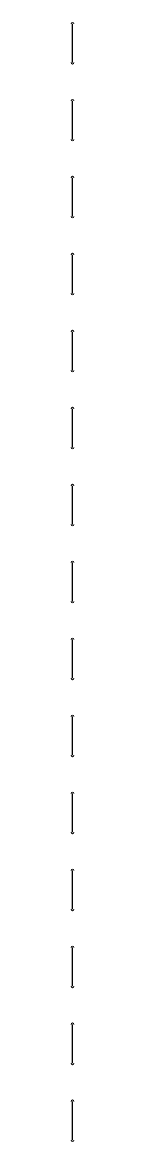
# Paper-space layout 'PATCH PANEL LAYOUT' of a CAD drawing. Header units: inches. Extents: x 0 to 12.8, y 0.2 to 9.1.
# Drawn here: x 0.898 to 0.901, y 4.512 to 5.663 of the extents above; entities that cross this region are included whole.
import ezdxf

# ---------------------------------------------------------------- set-up
doc = ezdxf.new("R2010")
doc.units = ezdxf.units.IN
doc.header["$MEASUREMENT"] = 0
doc.layers.add('97', color=94, linetype='Continuous')

psp = doc.layouts.new('PATCH PANEL LAYOUT')

# ---------------------------------------------------------------- linework, layer by layer
at = {"layer": '97', "lineweight": 25}
for p, q in [((0.9, 5.6219), (0.9, 5.6618)), ((0.9, 5.5428), (0.9, 5.5826)), ((0.9, 5.4636), (0.9, 5.5034)), ((0.9, 5.3844), (0.9, 5.4242)), ((0.9, 5.3052), (0.9, 5.345)), ((0.9, 5.226), (0.9, 5.2658)), ((0.9, 5.1468), (0.9, 5.1866)), ((0.9, 5.0676), (0.9, 5.1075)), ((0.9, 4.9885), (0.9, 5.0283)), ((0.9, 4.9093), (0.9, 4.9491)), ((0.9, 4.8301), (0.9, 4.8699)), ((0.9, 4.7509), (0.9, 4.7907)), ((0.9, 4.6717), (0.9, 4.7115)), ((0.9, 4.5925), (0.9, 4.6324)), ((0.9, 4.5133), (0.9, 4.5532))]:
    psp.add_line(p, q, dxfattribs=at)
at = {"layer": '97', "lineweight": 18}
for centre, start, end in [((0.9, 5.6618), 0, 180), ((0.9, 5.6219), 180, 0), ((0.9, 5.5826), 0, 180), ((0.9, 5.5428), 180, 0), ((0.9, 5.5034), 0, 180), ((0.9, 5.4636), 180, 0), ((0.9, 5.4242), 0, 180), ((0.9, 5.3844), 180, 0), ((0.9, 5.345), 0, 180), ((0.9, 5.3052), 180, 0), ((0.9, 5.2658), 0, 180), ((0.9, 5.226), 180, 0), ((0.9, 5.1866), 0, 180), ((0.9, 5.1468), 180, 0), ((0.9, 5.1075), 0, 180), ((0.9, 5.0676), 180, 0), ((0.9, 5.0283), 0, 180), ((0.9, 4.9885), 180, 0), ((0.9, 4.9491), 0, 180), ((0.9, 4.9093), 180, 0), ((0.9, 4.8699), 0, 180), ((0.9, 4.8301), 180, 0), ((0.9, 4.7907), 0, 180), ((0.9, 4.7509), 180, 0), ((0.9, 4.7115), 0, 180), ((0.9, 4.6717), 180, 0), ((0.9, 4.6324), 0, 180), ((0.9, 4.5925), 180, 0), ((0.9, 4.5532), 0, 180), ((0.9, 4.5133), 180, 0)]:
    psp.add_arc(centre, 0.0015, start, end, dxfattribs=at)

doc.saveas('drawing.dxf')
